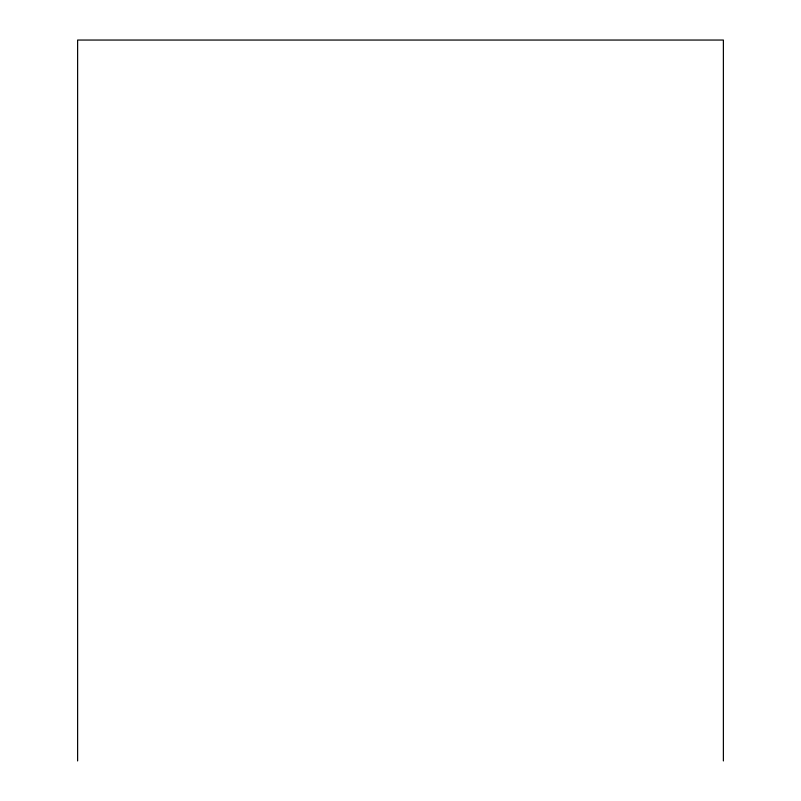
<?xml version="1.0" encoding="UTF-8"?>
<svg xmlns="http://www.w3.org/2000/svg" width="801" height="801" viewBox="0 0 801 801"><rect width="100%" height="100%" fill="white"/><g stroke="black" fill="none" stroke-linecap="round" stroke-linejoin="round"><path stroke-width="1.2" d="M723.383 760.95L723.383 40.05L77.617 40.05L77.617 760.95"/></g></svg>
